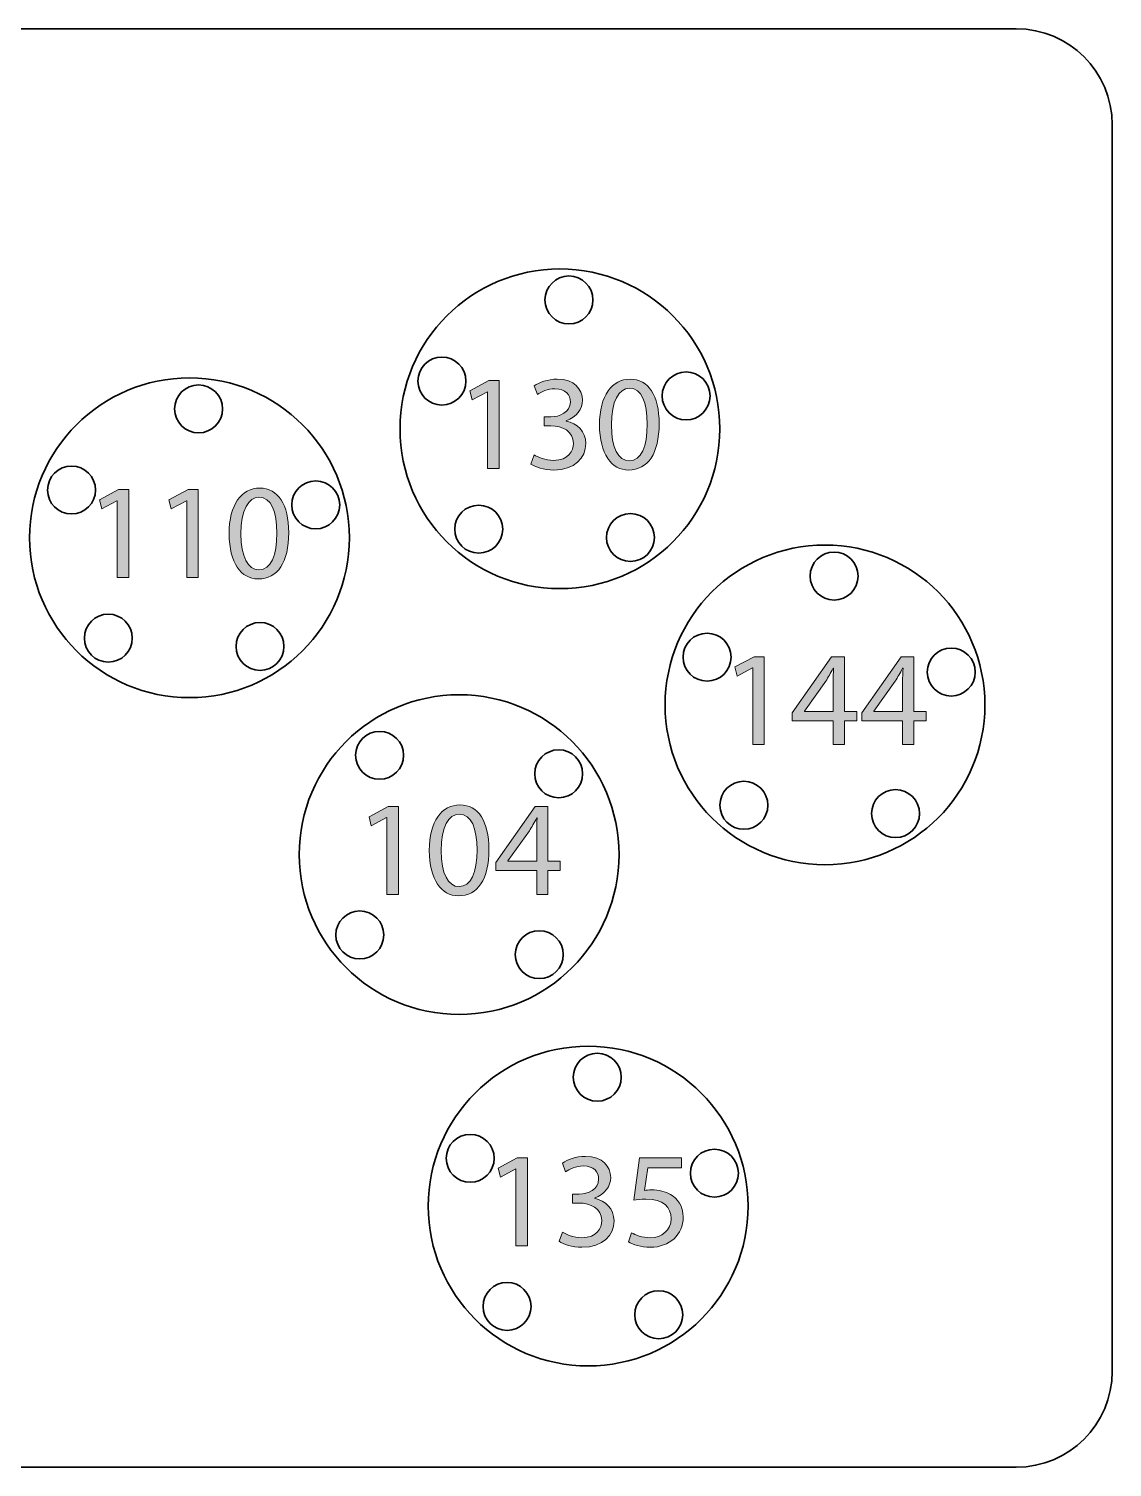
# Model space of a CAD drawing. Header units: millimetres. Extents: x 26 to 136, y -129 to -84.
# Drawn here: x 101.98 to 135.86, y -128.92 to -83.92 of the extents above; entities that cross this region are included whole.
import ezdxf

# ---------------------------------------------------------------- set-up
doc = ezdxf.new("R2010")
doc.units = ezdxf.units.MM
doc.header["$MEASUREMENT"] = 0
doc.layers.add('Layer 1', color=7, linetype='Continuous')

# ---------------------------------------------------------------- blocks, each defined once
blk = doc.blocks.new('block 2')
at = {"layer": 'Layer 1', "color": 250, "lineweight": 35}
for points in [[(112.007, -99.844), (112.007, -102.606), (109.769, -104.844), (107.007, -104.844), (104.246, -104.844), (102.007, -102.606), (102.007, -99.844), (102.007, -97.083), (104.246, -94.844), (107.007, -94.844), (109.769, -94.844), (112.007, -97.083), (112.007, -99.844)], [(106.542, -95.813), (106.542, -95.399), (106.878, -95.063), (107.292, -95.063), (107.706, -95.063), (108.042, -95.399), (108.042, -95.813), (108.042, -96.227), (107.706, -96.563), (107.292, -96.563), (106.878, -96.563), (106.542, -96.227), (106.542, -95.813)], [(102.569, -98.35), (102.569, -97.936), (102.904, -97.6), (103.319, -97.6), (103.733, -97.6), (104.069, -97.936), (104.069, -98.35), (104.069, -98.764), (103.733, -99.1), (103.319, -99.1), (102.904, -99.1), (102.569, -98.764), (102.569, -98.35)], [(110.205, -98.816), (110.205, -98.401), (110.54, -98.066), (110.955, -98.066), (111.369, -98.066), (111.705, -98.401), (111.705, -98.816), (111.705, -99.23), (111.369, -99.566), (110.955, -99.566), (110.54, -99.566), (110.205, -99.23), (110.205, -98.816)], [(103.72, -102.984), (103.72, -102.569), (104.055, -102.234), (104.47, -102.234), (104.884, -102.234), (105.22, -102.569), (105.22, -102.984), (105.22, -103.398), (104.884, -103.734), (104.47, -103.734), (104.055, -103.734), (103.72, -103.398), (103.72, -102.984)], [(108.463, -103.244), (108.463, -102.83), (108.799, -102.494), (109.213, -102.494), (109.628, -102.494), (109.963, -102.83), (109.963, -103.244), (109.963, -103.658), (109.628, -103.994), (109.213, -103.994), (108.799, -103.994), (108.463, -103.658), (108.463, -103.244)]]:
    blk.add_open_spline(points, degree=3, knots=[0, 0, 0, 0, 1, 1, 1, 2, 2, 2, 3, 3, 3, 4, 4, 4, 4], dxfattribs=at)
blk = doc.blocks.new('block 4')
at = {"layer": 'Layer 1', "color": 250, "lineweight": 35}
for points in [[(123.591, -96.436), (123.591, -99.197), (121.352, -101.436), (118.591, -101.436), (115.829, -101.436), (113.591, -99.197), (113.591, -96.436), (113.591, -93.674), (115.829, -91.436), (118.591, -91.436), (121.352, -91.436), (123.591, -93.674), (123.591, -96.436)], [(118.125, -92.405), (118.125, -91.99), (118.461, -91.655), (118.875, -91.655), (119.289, -91.655), (119.625, -91.99), (119.625, -92.405), (119.625, -92.819), (119.289, -93.155), (118.875, -93.155), (118.461, -93.155), (118.125, -92.819), (118.125, -92.405)], [(114.152, -94.942), (114.152, -94.527), (114.488, -94.192), (114.902, -94.192), (115.316, -94.192), (115.652, -94.527), (115.652, -94.942), (115.652, -95.356), (115.316, -95.692), (114.902, -95.692), (114.488, -95.692), (114.152, -95.356), (114.152, -94.942)], [(121.788, -95.407), (121.788, -94.993), (122.124, -94.657), (122.538, -94.657), (122.952, -94.657), (123.288, -94.993), (123.288, -95.407), (123.288, -95.821), (122.952, -96.157), (122.538, -96.157), (122.124, -96.157), (121.788, -95.821), (121.788, -95.407)], [(115.303, -99.575), (115.303, -99.161), (115.639, -98.825), (116.053, -98.825), (116.467, -98.825), (116.803, -99.161), (116.803, -99.575), (116.803, -99.989), (116.467, -100.325), (116.053, -100.325), (115.639, -100.325), (115.303, -99.989), (115.303, -99.575)], [(120.047, -99.836), (120.047, -99.421), (120.383, -99.086), (120.797, -99.086), (121.211, -99.086), (121.547, -99.421), (121.547, -99.836), (121.547, -100.25), (121.211, -100.586), (120.797, -100.586), (120.383, -100.586), (120.047, -100.25), (120.047, -99.836)]]:
    blk.add_open_spline(points, degree=3, knots=[0, 0, 0, 0, 1, 1, 1, 2, 2, 2, 3, 3, 3, 4, 4, 4, 4], dxfattribs=at)
blk = doc.blocks.new('block 5')
at = {"layer": 'Layer 1', "color": 250, "lineweight": 35}
for points in [[(131.881, -105.073), (131.881, -107.835), (129.643, -110.073), (126.881, -110.073), (124.12, -110.073), (121.881, -107.835), (121.881, -105.073), (121.881, -102.312), (124.12, -100.073), (126.881, -100.073), (129.643, -100.073), (131.881, -102.312), (131.881, -105.073)], [(126.416, -101.042), (126.416, -100.628), (126.752, -100.292), (127.166, -100.292), (127.58, -100.292), (127.916, -100.628), (127.916, -101.042), (127.916, -101.456), (127.58, -101.792), (127.166, -101.792), (126.752, -101.792), (126.416, -101.456), (126.416, -101.042)], [(122.443, -103.579), (122.443, -103.165), (122.778, -102.829), (123.193, -102.829), (123.607, -102.829), (123.943, -103.165), (123.943, -103.579), (123.943, -103.993), (123.607, -104.329), (123.193, -104.329), (122.778, -104.329), (122.443, -103.993), (122.443, -103.579)], [(130.079, -104.045), (130.079, -103.63), (130.414, -103.295), (130.829, -103.295), (131.243, -103.295), (131.579, -103.63), (131.579, -104.045), (131.579, -104.459), (131.243, -104.795), (130.829, -104.795), (130.414, -104.795), (130.079, -104.459), (130.079, -104.045)], [(123.594, -108.213), (123.594, -107.798), (123.929, -107.463), (124.344, -107.463), (124.758, -107.463), (125.094, -107.798), (125.094, -108.213), (125.094, -108.627), (124.758, -108.963), (124.344, -108.963), (123.929, -108.963), (123.594, -108.627), (123.594, -108.213)], [(128.337, -108.473), (128.337, -108.059), (128.673, -107.723), (129.087, -107.723), (129.502, -107.723), (129.837, -108.059), (129.837, -108.473), (129.837, -108.887), (129.502, -109.223), (129.087, -109.223), (128.673, -109.223), (128.337, -108.887), (128.337, -108.473)]]:
    blk.add_open_spline(points, degree=3, knots=[0, 0, 0, 0, 1, 1, 1, 2, 2, 2, 3, 3, 3, 4, 4, 4, 4], dxfattribs=at)
blk = doc.blocks.new('block 6')
at = {"layer": 'Layer 1', "color": 250, "lineweight": 35}
for points in [[(120.44, -109.756), (120.44, -112.518), (118.201, -114.756), (115.44, -114.756), (112.678, -114.756), (110.44, -112.518), (110.44, -109.756), (110.44, -106.995), (112.678, -104.756), (115.44, -104.756), (118.201, -104.756), (120.44, -106.995), (120.44, -109.756)], [(112.202, -106.65), (112.202, -106.235), (112.538, -105.9), (112.952, -105.9), (113.366, -105.9), (113.702, -106.235), (113.702, -106.65), (113.702, -107.064), (113.366, -107.4), (112.952, -107.4), (112.538, -107.4), (112.202, -107.064), (112.202, -106.65)], [(117.803, -107.228), (117.803, -106.813), (118.139, -106.478), (118.553, -106.478), (118.967, -106.478), (119.303, -106.813), (119.303, -107.228), (119.303, -107.642), (118.967, -107.978), (118.553, -107.978), (118.139, -107.978), (117.803, -107.642), (117.803, -107.228)], [(111.584, -112.27), (111.584, -111.856), (111.92, -111.52), (112.334, -111.52), (112.748, -111.52), (113.084, -111.856), (113.084, -112.27), (113.084, -112.684), (112.748, -113.02), (112.334, -113.02), (111.92, -113.02), (111.584, -112.684), (111.584, -112.27)], [(117.196, -112.886), (117.196, -112.472), (117.532, -112.136), (117.946, -112.136), (118.36, -112.136), (118.696, -112.472), (118.696, -112.886), (118.696, -113.3), (118.36, -113.636), (117.946, -113.636), (117.532, -113.636), (117.196, -113.3), (117.196, -112.886)]]:
    blk.add_open_spline(points, degree=3, knots=[0, 0, 0, 0, 1, 1, 1, 2, 2, 2, 3, 3, 3, 4, 4, 4, 4], dxfattribs=at)
blk = doc.blocks.new('block 12')
at = {"layer": 'Layer 1'}
h = blk.add_hatch(color=250, dxfattribs=at)
h.dxf.hatch_style = 2
h.paths.add_polyline_path([(113.181, -108.595), (113.172, -108.595), (112.694, -108.854), (112.622, -108.57), (113.223, -108.249), (113.54, -108.249), (113.54, -110.999), (113.181, -110.999)])
h = blk.add_hatch(color=250, dxfattribs=at)
h.dxf.hatch_style = 2
edge = h.paths.add_edge_path()
edge.add_spline(control_points=[(116.372, -109.594), (116.372, -110.529), (116.025, -111.045), (115.416, -111.045), (114.879, -111.045), (114.515, -110.542), (114.506, -109.632), (114.506, -108.71), (114.904, -108.202), (115.463, -108.202), (116.042, -108.202), (116.372, -108.718), (116.372, -109.594)], knot_values=[0, 0, 0, 0, 1, 1, 1, 2, 2, 2, 3, 3, 3, 4, 4, 4, 4], degree=3, periodic=1)
edge = h.paths.add_edge_path()
edge.add_spline(control_points=[(114.879, -109.636), (114.879, -110.351), (115.099, -110.758), (115.437, -110.758), (115.818, -110.758), (116, -110.313), (116, -109.611), (116, -108.934), (115.827, -108.49), (115.441, -108.49), (115.116, -108.49), (114.879, -108.887), (114.879, -109.636)], knot_values=[0, 0, 0, 0, 1, 1, 1, 2, 2, 2, 3, 3, 3, 4, 4, 4, 4], degree=3, periodic=1)
h = blk.add_hatch(color=250, dxfattribs=at)
h.dxf.hatch_style = 2
h.paths.add_polyline_path([(117.867, -110.999), (117.867, -110.25), (116.589, -110.25), (116.589, -110.004), (117.816, -108.249), (118.218, -108.249), (118.218, -109.958), (118.603, -109.958), (118.603, -110.25), (118.218, -110.25), (118.218, -110.999)])
edge = h.paths.add_edge_path()
edge.add_spline(control_points=[(117.867, -109.958), (117.867, -109.958), (117.867, -109.04), (117.867, -109.04), (117.867, -108.896), (117.871, -108.752), (117.879, -108.608), (117.879, -108.608), (117.867, -108.608), (117.867, -108.608), (117.782, -108.769), (117.714, -108.887), (117.638, -109.014), (117.638, -109.014), (116.965, -109.949), (116.965, -109.949), (116.965, -109.949), (116.965, -109.958), (116.965, -109.958), (116.965, -109.958), (117.867, -109.958), (117.867, -109.958)], knot_values=[0, 0, 0, 0, 1, 1, 1, 2, 2, 2, 3, 3, 3, 4, 4, 4, 5, 5, 5, 6, 6, 6, 7, 7, 7, 7], degree=3, periodic=1)
at = {"layer": 'Layer 1', "lineweight": 0}
for points in [[(113.181, -108.595), (113.172, -108.595), (112.694, -108.854), (112.622, -108.57), (113.223, -108.249), (113.54, -108.249), (113.54, -110.999), (113.181, -110.999), (113.181, -108.595)], [(117.867, -110.999), (117.867, -110.25), (116.589, -110.25), (116.589, -110.004), (117.816, -108.249), (118.218, -108.249), (118.218, -109.958), (118.603, -109.958), (118.603, -110.25), (118.218, -110.25), (118.218, -110.999), (117.867, -110.999)]]:
    blk.add_lwpolyline(points, dxfattribs=at)
for points, knots in [([(116.372, -109.594), (116.372, -110.529), (116.025, -111.045), (115.416, -111.045), (114.879, -111.045), (114.515, -110.542), (114.506, -109.632), (114.506, -108.71), (114.904, -108.202), (115.463, -108.202), (116.042, -108.202), (116.372, -108.718), (116.372, -109.594)], [0, 0, 0, 0, 1, 1, 1, 2, 2, 2, 3, 3, 3, 4, 4, 4, 4]), ([(114.879, -109.636), (114.879, -110.351), (115.099, -110.758), (115.437, -110.758), (115.818, -110.758), (116, -110.313), (116, -109.611), (116, -108.934), (115.827, -108.49), (115.441, -108.49), (115.116, -108.49), (114.879, -108.887), (114.879, -109.636)], [0, 0, 0, 0, 1, 1, 1, 2, 2, 2, 3, 3, 3, 4, 4, 4, 4]), ([(117.867, -109.958), (117.867, -109.958), (117.867, -109.04), (117.867, -109.04), (117.867, -108.896), (117.871, -108.752), (117.879, -108.608), (117.879, -108.608), (117.867, -108.608), (117.867, -108.608), (117.782, -108.769), (117.714, -108.887), (117.638, -109.014), (117.638, -109.014), (116.965, -109.949), (116.965, -109.949), (116.965, -109.949), (116.965, -109.958), (116.965, -109.958), (116.965, -109.958), (117.867, -109.958), (117.867, -109.958)], [0, 0, 0, 0, 1, 1, 1, 2, 2, 2, 3, 3, 3, 4, 4, 4, 5, 5, 5, 6, 6, 6, 7, 7, 7, 7])]:
    blk.add_open_spline(points, degree=3, knots=knots, dxfattribs=at)
blk = doc.blocks.new('block 17')
at = {"layer": 'Layer 1'}
h = blk.add_hatch(color=250, dxfattribs=at)
h.dxf.hatch_style = 2
h.paths.add_polyline_path([(104.748, -98.684), (104.74, -98.684), (104.262, -98.942), (104.19, -98.658), (104.791, -98.336), (105.108, -98.336), (105.108, -101.087), (104.748, -101.087)])
h = blk.add_hatch(color=250, dxfattribs=at)
h.dxf.hatch_style = 2
h.paths.add_polyline_path([(106.92, -98.684), (106.911, -98.684), (106.433, -98.942), (106.361, -98.658), (106.962, -98.336), (107.28, -98.336), (107.28, -101.087), (106.92, -101.087)])
h = blk.add_hatch(color=250, dxfattribs=at)
h.dxf.hatch_style = 2
edge = h.paths.add_edge_path()
edge.add_spline(control_points=[(110.111, -99.682), (110.111, -100.617), (109.764, -101.133), (109.155, -101.133), (108.618, -101.133), (108.254, -100.63), (108.245, -99.72), (108.245, -98.798), (108.643, -98.29), (109.202, -98.29), (109.781, -98.29), (110.111, -98.806), (110.111, -99.682)], knot_values=[0, 0, 0, 0, 1, 1, 1, 2, 2, 2, 3, 3, 3, 4, 4, 4, 4], degree=3, periodic=1)
edge = h.paths.add_edge_path()
edge.add_spline(control_points=[(108.618, -99.724), (108.618, -100.439), (108.838, -100.846), (109.176, -100.846), (109.557, -100.846), (109.739, -100.401), (109.739, -99.699), (109.739, -99.022), (109.565, -98.578), (109.181, -98.578), (108.855, -98.578), (108.618, -98.975), (108.618, -99.724)], knot_values=[0, 0, 0, 0, 1, 1, 1, 2, 2, 2, 3, 3, 3, 4, 4, 4, 4], degree=3, periodic=1)
at = {"layer": 'Layer 1', "lineweight": 0}
for points in [[(104.748, -98.684), (104.74, -98.684), (104.262, -98.942), (104.19, -98.658), (104.791, -98.336), (105.108, -98.336), (105.108, -101.087), (104.748, -101.087), (104.748, -98.684)], [(106.92, -98.684), (106.911, -98.684), (106.433, -98.942), (106.361, -98.658), (106.962, -98.336), (107.28, -98.336), (107.28, -101.087), (106.92, -101.087), (106.92, -98.684)]]:
    blk.add_lwpolyline(points, dxfattribs=at)
for points in [[(110.111, -99.682), (110.111, -100.617), (109.764, -101.133), (109.155, -101.133), (108.618, -101.133), (108.254, -100.63), (108.245, -99.72), (108.245, -98.798), (108.643, -98.29), (109.202, -98.29), (109.781, -98.29), (110.111, -98.806), (110.111, -99.682)], [(108.618, -99.724), (108.618, -100.439), (108.838, -100.846), (109.176, -100.846), (109.557, -100.846), (109.739, -100.401), (109.739, -99.699), (109.739, -99.022), (109.565, -98.578), (109.181, -98.578), (108.855, -98.578), (108.618, -98.975), (108.618, -99.724)]]:
    blk.add_open_spline(points, degree=3, knots=[0, 0, 0, 0, 1, 1, 1, 2, 2, 2, 3, 3, 3, 4, 4, 4, 4], dxfattribs=at)
blk = doc.blocks.new('block 18')
at = {"layer": 'Layer 1'}
h = blk.add_hatch(color=250, dxfattribs=at)
h.dxf.hatch_style = 2
h.paths.add_polyline_path([(116.332, -95.275), (116.323, -95.275), (115.845, -95.533), (115.773, -95.25), (116.374, -94.928), (116.692, -94.928), (116.692, -97.678), (116.332, -97.678)])
h = blk.add_hatch(color=250, dxfattribs=at)
h.dxf.hatch_style = 2
edge = h.paths.add_edge_path()
edge.add_spline(control_points=[(117.784, -97.251), (117.89, -97.319), (118.135, -97.424), (118.393, -97.424), (118.871, -97.424), (119.019, -97.12), (119.015, -96.891), (119.011, -96.506), (118.664, -96.341), (118.305, -96.341), (118.305, -96.341), (118.097, -96.341), (118.097, -96.341), (118.097, -96.341), (118.097, -96.062), (118.097, -96.062), (118.097, -96.062), (118.305, -96.062), (118.305, -96.062), (118.575, -96.062), (118.918, -95.922), (118.918, -95.597), (118.918, -95.377), (118.778, -95.182), (118.436, -95.182), (118.216, -95.182), (118.004, -95.279), (117.886, -95.364), (117.886, -95.364), (117.789, -95.093), (117.789, -95.093), (117.932, -94.987), (118.212, -94.882), (118.507, -94.882), (119.049, -94.882), (119.294, -95.203), (119.294, -95.537), (119.294, -95.821), (119.125, -96.062), (118.787, -96.185), (118.787, -96.185), (118.787, -96.193), (118.787, -96.193), (119.125, -96.261), (119.4, -96.515), (119.4, -96.9), (119.4, -97.34), (119.058, -97.725), (118.398, -97.725), (118.089, -97.725), (117.818, -97.627), (117.683, -97.539), (117.683, -97.539), (117.784, -97.251), (117.784, -97.251)], knot_values=[0, 0, 0, 0, 1, 1, 1, 2, 2, 2, 3, 3, 3, 4, 4, 4, 5, 5, 5, 6, 6, 6, 7, 7, 7, 8, 8, 8, 9, 9, 9, 10, 10, 10, 11, 11, 11, 12, 12, 12, 13, 13, 13, 14, 14, 14, 15, 15, 15, 16, 16, 16, 17, 17, 17, 18, 18, 18, 18], degree=3, periodic=1)
h = blk.add_hatch(color=250, dxfattribs=at)
h.dxf.hatch_style = 2
edge = h.paths.add_edge_path()
edge.add_spline(control_points=[(121.695, -96.274), (121.695, -97.209), (121.348, -97.725), (120.739, -97.725), (120.201, -97.725), (119.837, -97.221), (119.829, -96.312), (119.829, -95.389), (120.227, -94.882), (120.785, -94.882), (121.365, -94.882), (121.695, -95.398), (121.695, -96.274)], knot_values=[0, 0, 0, 0, 1, 1, 1, 2, 2, 2, 3, 3, 3, 4, 4, 4, 4], degree=3, periodic=1)
edge = h.paths.add_edge_path()
edge.add_spline(control_points=[(120.201, -96.316), (120.201, -97.031), (120.421, -97.437), (120.76, -97.437), (121.14, -97.437), (121.322, -96.993), (121.322, -96.29), (121.322, -95.613), (121.149, -95.169), (120.764, -95.169), (120.438, -95.169), (120.201, -95.567), (120.201, -96.316)], knot_values=[0, 0, 0, 0, 1, 1, 1, 2, 2, 2, 3, 3, 3, 4, 4, 4, 4], degree=3, periodic=1)
at = {"layer": 'Layer 1', "lineweight": 0}
blk.add_lwpolyline([(116.332, -95.275), (116.323, -95.275), (115.845, -95.533), (115.773, -95.25), (116.374, -94.928), (116.692, -94.928), (116.692, -97.678), (116.332, -97.678), (116.332, -95.275)], dxfattribs=at)
for points, knots in [([(117.784, -97.251), (117.89, -97.319), (118.135, -97.424), (118.393, -97.424), (118.871, -97.424), (119.019, -97.12), (119.015, -96.891), (119.011, -96.506), (118.664, -96.341), (118.305, -96.341), (118.305, -96.341), (118.097, -96.341), (118.097, -96.341), (118.097, -96.341), (118.097, -96.062), (118.097, -96.062), (118.097, -96.062), (118.305, -96.062), (118.305, -96.062), (118.575, -96.062), (118.918, -95.922), (118.918, -95.597), (118.918, -95.377), (118.778, -95.182), (118.436, -95.182), (118.216, -95.182), (118.004, -95.279), (117.886, -95.364), (117.886, -95.364), (117.789, -95.093), (117.789, -95.093), (117.932, -94.987), (118.212, -94.882), (118.507, -94.882), (119.049, -94.882), (119.294, -95.203), (119.294, -95.537), (119.294, -95.821), (119.125, -96.062), (118.787, -96.185), (118.787, -96.185), (118.787, -96.193), (118.787, -96.193), (119.125, -96.261), (119.4, -96.515), (119.4, -96.9), (119.4, -97.34), (119.058, -97.725), (118.398, -97.725), (118.089, -97.725), (117.818, -97.627), (117.683, -97.539), (117.683, -97.539), (117.784, -97.251), (117.784, -97.251)], [0, 0, 0, 0, 1, 1, 1, 2, 2, 2, 3, 3, 3, 4, 4, 4, 5, 5, 5, 6, 6, 6, 7, 7, 7, 8, 8, 8, 9, 9, 9, 10, 10, 10, 11, 11, 11, 12, 12, 12, 13, 13, 13, 14, 14, 14, 15, 15, 15, 16, 16, 16, 17, 17, 17, 18, 18, 18, 18]), ([(121.695, -96.274), (121.695, -97.209), (121.348, -97.725), (120.739, -97.725), (120.201, -97.725), (119.837, -97.221), (119.829, -96.312), (119.829, -95.389), (120.227, -94.882), (120.785, -94.882), (121.365, -94.882), (121.695, -95.398), (121.695, -96.274)], [0, 0, 0, 0, 1, 1, 1, 2, 2, 2, 3, 3, 3, 4, 4, 4, 4]), ([(120.201, -96.316), (120.201, -97.031), (120.421, -97.437), (120.76, -97.437), (121.14, -97.437), (121.322, -96.993), (121.322, -96.29), (121.322, -95.613), (121.149, -95.169), (120.764, -95.169), (120.438, -95.169), (120.201, -95.567), (120.201, -96.316)], [0, 0, 0, 0, 1, 1, 1, 2, 2, 2, 3, 3, 3, 4, 4, 4, 4])]:
    blk.add_open_spline(points, degree=3, knots=knots, dxfattribs=at)
blk = doc.blocks.new('block 19')
at = {"layer": 'Layer 1'}
h = blk.add_hatch(color=250, dxfattribs=at)
h.dxf.hatch_style = 2
h.paths.add_polyline_path([(124.623, -103.912), (124.614, -103.912), (124.136, -104.171), (124.064, -103.887), (124.665, -103.565), (124.982, -103.565), (124.982, -106.316), (124.623, -106.316)])
h = blk.add_hatch(color=250, dxfattribs=at)
h.dxf.hatch_style = 2
h.paths.add_polyline_path([(127.137, -106.316), (127.137, -105.567), (125.859, -105.567), (125.859, -105.321), (127.086, -103.565), (127.488, -103.565), (127.488, -105.275), (127.873, -105.275), (127.873, -105.567), (127.488, -105.567), (127.488, -106.316)])
edge = h.paths.add_edge_path()
edge.add_spline(control_points=[(127.137, -105.275), (127.137, -105.275), (127.137, -104.357), (127.137, -104.357), (127.137, -104.213), (127.141, -104.069), (127.15, -103.925), (127.15, -103.925), (127.137, -103.925), (127.137, -103.925), (127.052, -104.086), (126.984, -104.204), (126.908, -104.331), (126.908, -104.331), (126.236, -105.266), (126.236, -105.266), (126.236, -105.266), (126.236, -105.275), (126.236, -105.275), (126.236, -105.275), (127.137, -105.275), (127.137, -105.275)], knot_values=[0, 0, 0, 0, 1, 1, 1, 2, 2, 2, 3, 3, 3, 4, 4, 4, 5, 5, 5, 6, 6, 6, 7, 7, 7, 7], degree=3, periodic=1)
h = blk.add_hatch(color=250, dxfattribs=at)
h.dxf.hatch_style = 2
h.paths.add_polyline_path([(129.308, -106.316), (129.308, -105.567), (128.03, -105.567), (128.03, -105.321), (129.258, -103.565), (129.66, -103.565), (129.66, -105.275), (130.044, -105.275), (130.044, -105.567), (129.66, -105.567), (129.66, -106.316)])
edge = h.paths.add_edge_path()
edge.add_spline(control_points=[(129.308, -105.275), (129.308, -105.275), (129.308, -104.357), (129.308, -104.357), (129.308, -104.213), (129.313, -104.069), (129.321, -103.925), (129.321, -103.925), (129.308, -103.925), (129.308, -103.925), (129.224, -104.086), (129.156, -104.204), (129.08, -104.331), (129.08, -104.331), (128.407, -105.266), (128.407, -105.266), (128.407, -105.266), (128.407, -105.275), (128.407, -105.275), (128.407, -105.275), (129.308, -105.275), (129.308, -105.275)], knot_values=[0, 0, 0, 0, 1, 1, 1, 2, 2, 2, 3, 3, 3, 4, 4, 4, 5, 5, 5, 6, 6, 6, 7, 7, 7, 7], degree=3, periodic=1)
at = {"layer": 'Layer 1', "lineweight": 0}
for points in [[(124.623, -103.912), (124.614, -103.912), (124.136, -104.171), (124.064, -103.887), (124.665, -103.565), (124.982, -103.565), (124.982, -106.316), (124.623, -106.316), (124.623, -103.912)], [(127.137, -106.316), (127.137, -105.567), (125.859, -105.567), (125.859, -105.321), (127.086, -103.565), (127.488, -103.565), (127.488, -105.275), (127.873, -105.275), (127.873, -105.567), (127.488, -105.567), (127.488, -106.316), (127.137, -106.316)], [(129.308, -106.316), (129.308, -105.567), (128.03, -105.567), (128.03, -105.321), (129.258, -103.565), (129.66, -103.565), (129.66, -105.275), (130.044, -105.275), (130.044, -105.567), (129.66, -105.567), (129.66, -106.316), (129.308, -106.316)]]:
    blk.add_lwpolyline(points, dxfattribs=at)
for points in [[(127.137, -105.275), (127.137, -105.275), (127.137, -104.357), (127.137, -104.357), (127.137, -104.213), (127.141, -104.069), (127.15, -103.925), (127.15, -103.925), (127.137, -103.925), (127.137, -103.925), (127.052, -104.086), (126.984, -104.204), (126.908, -104.331), (126.908, -104.331), (126.236, -105.266), (126.236, -105.266), (126.236, -105.266), (126.236, -105.275), (126.236, -105.275), (126.236, -105.275), (127.137, -105.275), (127.137, -105.275)], [(129.308, -105.275), (129.308, -105.275), (129.308, -104.357), (129.308, -104.357), (129.308, -104.213), (129.313, -104.069), (129.321, -103.925), (129.321, -103.925), (129.308, -103.925), (129.308, -103.925), (129.224, -104.086), (129.156, -104.204), (129.08, -104.331), (129.08, -104.331), (128.407, -105.266), (128.407, -105.266), (128.407, -105.266), (128.407, -105.275), (128.407, -105.275), (128.407, -105.275), (129.308, -105.275), (129.308, -105.275)]]:
    blk.add_open_spline(points, degree=3, knots=[0, 0, 0, 0, 1, 1, 1, 2, 2, 2, 3, 3, 3, 4, 4, 4, 5, 5, 5, 6, 6, 6, 7, 7, 7, 7], dxfattribs=at)
blk = doc.blocks.new('block 21')
at = {"layer": 'Layer 1', "color": 250, "lineweight": 35}
for points in [[(124.475, -120.751), (124.475, -123.512), (122.237, -125.751), (119.475, -125.751), (116.714, -125.751), (114.475, -123.512), (114.475, -120.751), (114.475, -117.989), (116.714, -115.751), (119.475, -115.751), (122.237, -115.751), (124.475, -117.989), (124.475, -120.751)], [(119.01, -116.72), (119.01, -116.306), (119.346, -115.97), (119.76, -115.97), (120.174, -115.97), (120.51, -116.306), (120.51, -116.72), (120.51, -117.134), (120.174, -117.47), (119.76, -117.47), (119.346, -117.47), (119.01, -117.134), (119.01, -116.72)], [(115.037, -119.257), (115.037, -118.843), (115.372, -118.507), (115.787, -118.507), (116.201, -118.507), (116.537, -118.843), (116.537, -119.257), (116.537, -119.671), (116.201, -120.007), (115.787, -120.007), (115.372, -120.007), (115.037, -119.671), (115.037, -119.257)], [(122.673, -119.722), (122.673, -119.308), (123.008, -118.972), (123.423, -118.972), (123.837, -118.972), (124.173, -119.308), (124.173, -119.722), (124.173, -120.136), (123.837, -120.472), (123.423, -120.472), (123.008, -120.472), (122.673, -120.136), (122.673, -119.722)], [(116.188, -123.89), (116.188, -123.476), (116.523, -123.14), (116.938, -123.14), (117.352, -123.14), (117.688, -123.476), (117.688, -123.89), (117.688, -124.304), (117.352, -124.64), (116.938, -124.64), (116.523, -124.64), (116.188, -124.304), (116.188, -123.89)], [(120.931, -124.151), (120.931, -123.736), (121.267, -123.401), (121.681, -123.401), (122.096, -123.401), (122.431, -123.736), (122.431, -124.151), (122.431, -124.565), (122.096, -124.901), (121.681, -124.901), (121.267, -124.901), (120.931, -124.565), (120.931, -124.151)]]:
    blk.add_open_spline(points, degree=3, knots=[0, 0, 0, 0, 1, 1, 1, 2, 2, 2, 3, 3, 3, 4, 4, 4, 4], dxfattribs=at)
blk = doc.blocks.new('block 22')
at = {"layer": 'Layer 1'}
h = blk.add_hatch(color=250, dxfattribs=at)
h.dxf.hatch_style = 2
h.paths.add_polyline_path([(117.216, -119.59), (117.208, -119.59), (116.73, -119.848), (116.658, -119.565), (117.259, -119.243), (117.576, -119.243), (117.576, -121.993), (117.216, -121.993)])
h = blk.add_hatch(color=250, dxfattribs=at)
h.dxf.hatch_style = 2
edge = h.paths.add_edge_path()
edge.add_spline(control_points=[(118.669, -121.566), (118.774, -121.634), (119.02, -121.74), (119.278, -121.74), (119.756, -121.74), (119.904, -121.435), (119.9, -121.206), (119.896, -120.821), (119.549, -120.656), (119.189, -120.656), (119.189, -120.656), (118.982, -120.656), (118.982, -120.656), (118.982, -120.656), (118.982, -120.377), (118.982, -120.377), (118.982, -120.377), (119.189, -120.377), (119.189, -120.377), (119.46, -120.377), (119.803, -120.238), (119.803, -119.912), (119.803, -119.692), (119.663, -119.497), (119.32, -119.497), (119.1, -119.497), (118.889, -119.594), (118.77, -119.679), (118.77, -119.679), (118.673, -119.408), (118.673, -119.408), (118.817, -119.302), (119.096, -119.197), (119.392, -119.197), (119.934, -119.197), (120.179, -119.518), (120.179, -119.852), (120.179, -120.136), (120.01, -120.377), (119.671, -120.5), (119.671, -120.5), (119.671, -120.508), (119.671, -120.508), (120.01, -120.576), (120.285, -120.83), (120.285, -121.215), (120.285, -121.655), (119.942, -122.04), (119.282, -122.04), (118.973, -122.04), (118.702, -121.943), (118.567, -121.854), (118.567, -121.854), (118.669, -121.566), (118.669, -121.566)], knot_values=[0, 0, 0, 0, 1, 1, 1, 2, 2, 2, 3, 3, 3, 4, 4, 4, 5, 5, 5, 6, 6, 6, 7, 7, 7, 8, 8, 8, 9, 9, 9, 10, 10, 10, 11, 11, 11, 12, 12, 12, 13, 13, 13, 14, 14, 14, 15, 15, 15, 16, 16, 16, 17, 17, 17, 18, 18, 18, 18], degree=3, periodic=1)
h = blk.add_hatch(color=250, dxfattribs=at)
h.dxf.hatch_style = 2
edge = h.paths.add_edge_path()
edge.add_spline(control_points=[(122.393, -119.556), (122.393, -119.556), (121.344, -119.556), (121.344, -119.556), (121.344, -119.556), (121.238, -120.263), (121.238, -120.263), (121.301, -120.255), (121.361, -120.246), (121.462, -120.246), (121.674, -120.246), (121.885, -120.293), (122.055, -120.394), (122.27, -120.517), (122.448, -120.754), (122.448, -121.101), (122.448, -121.638), (122.021, -122.04), (121.424, -122.04), (121.124, -122.04), (120.87, -121.955), (120.739, -121.871), (120.739, -121.871), (120.832, -121.587), (120.832, -121.587), (120.946, -121.655), (121.17, -121.74), (121.42, -121.74), (121.771, -121.74), (122.071, -121.511), (122.071, -121.143), (122.067, -120.788), (121.83, -120.534), (121.28, -120.534), (121.124, -120.534), (121.001, -120.551), (120.899, -120.563), (120.899, -120.563), (121.077, -119.243), (121.077, -119.243), (121.077, -119.243), (122.393, -119.243), (122.393, -119.243), (122.393, -119.243), (122.393, -119.556), (122.393, -119.556)], knot_values=[0, 0, 0, 0, 1, 1, 1, 2, 2, 2, 3, 3, 3, 4, 4, 4, 5, 5, 5, 6, 6, 6, 7, 7, 7, 8, 8, 8, 9, 9, 9, 10, 10, 10, 11, 11, 11, 12, 12, 12, 13, 13, 13, 14, 14, 14, 15, 15, 15, 15], degree=3, periodic=1)
at = {"layer": 'Layer 1', "lineweight": 0}
blk.add_lwpolyline([(117.216, -119.59), (117.208, -119.59), (116.73, -119.848), (116.658, -119.565), (117.259, -119.243), (117.576, -119.243), (117.576, -121.993), (117.216, -121.993), (117.216, -119.59)], dxfattribs=at)
for points, knots in [([(118.669, -121.566), (118.774, -121.634), (119.02, -121.74), (119.278, -121.74), (119.756, -121.74), (119.904, -121.435), (119.9, -121.206), (119.896, -120.821), (119.549, -120.656), (119.189, -120.656), (119.189, -120.656), (118.982, -120.656), (118.982, -120.656), (118.982, -120.656), (118.982, -120.377), (118.982, -120.377), (118.982, -120.377), (119.189, -120.377), (119.189, -120.377), (119.46, -120.377), (119.803, -120.238), (119.803, -119.912), (119.803, -119.692), (119.663, -119.497), (119.32, -119.497), (119.1, -119.497), (118.889, -119.594), (118.77, -119.679), (118.77, -119.679), (118.673, -119.408), (118.673, -119.408), (118.817, -119.302), (119.096, -119.197), (119.392, -119.197), (119.934, -119.197), (120.179, -119.518), (120.179, -119.852), (120.179, -120.136), (120.01, -120.377), (119.671, -120.5), (119.671, -120.5), (119.671, -120.508), (119.671, -120.508), (120.01, -120.576), (120.285, -120.83), (120.285, -121.215), (120.285, -121.655), (119.942, -122.04), (119.282, -122.04), (118.973, -122.04), (118.702, -121.943), (118.567, -121.854), (118.567, -121.854), (118.669, -121.566), (118.669, -121.566)], [0, 0, 0, 0, 1, 1, 1, 2, 2, 2, 3, 3, 3, 4, 4, 4, 5, 5, 5, 6, 6, 6, 7, 7, 7, 8, 8, 8, 9, 9, 9, 10, 10, 10, 11, 11, 11, 12, 12, 12, 13, 13, 13, 14, 14, 14, 15, 15, 15, 16, 16, 16, 17, 17, 17, 18, 18, 18, 18]), ([(122.393, -119.556), (122.393, -119.556), (121.344, -119.556), (121.344, -119.556), (121.344, -119.556), (121.238, -120.263), (121.238, -120.263), (121.301, -120.255), (121.361, -120.246), (121.462, -120.246), (121.674, -120.246), (121.885, -120.293), (122.055, -120.394), (122.27, -120.517), (122.448, -120.754), (122.448, -121.101), (122.448, -121.638), (122.021, -122.04), (121.424, -122.04), (121.124, -122.04), (120.87, -121.955), (120.739, -121.871), (120.739, -121.871), (120.832, -121.587), (120.832, -121.587), (120.946, -121.655), (121.17, -121.74), (121.42, -121.74), (121.771, -121.74), (122.071, -121.511), (122.071, -121.143), (122.067, -120.788), (121.83, -120.534), (121.28, -120.534), (121.124, -120.534), (121.001, -120.551), (120.899, -120.563), (120.899, -120.563), (121.077, -119.243), (121.077, -119.243), (121.077, -119.243), (122.393, -119.243), (122.393, -119.243), (122.393, -119.243), (122.393, -119.556), (122.393, -119.556)], [0, 0, 0, 0, 1, 1, 1, 2, 2, 2, 3, 3, 3, 4, 4, 4, 5, 5, 5, 6, 6, 6, 7, 7, 7, 8, 8, 8, 9, 9, 9, 10, 10, 10, 11, 11, 11, 12, 12, 12, 13, 13, 13, 14, 14, 14, 15, 15, 15, 15])]:
    blk.add_open_spline(points, degree=3, knots=knots, dxfattribs=at)

msp = doc.modelspace()

# ---------------------------------------------------------------- linework, layer by layer
at = {"layer": 'Layer 1', "color": 250, "lineweight": 35}
msp.add_open_spline([(132.863, -128.921), (132.863, -128.921), (28.863, -128.921), (28.863, -128.921), (27.206, -128.921), (25.863, -127.578), (25.863, -125.921), (25.863, -125.921), (25.863, -86.921), (25.863, -86.921), (25.863, -85.264), (27.206, -83.921), (28.863, -83.921), (28.863, -83.921), (132.863, -83.921), (132.863, -83.921), (134.52, -83.921), (135.863, -85.264), (135.863, -86.921), (135.863, -86.921), (135.863, -125.921), (135.863, -125.921), (135.863, -127.578), (134.52, -128.921), (132.863, -128.921)], degree=3, knots=[0, 0, 0, 0, 1, 1, 1, 2, 2, 2, 3, 3, 3, 4, 4, 4, 5, 5, 5, 6, 6, 6, 7, 7, 7, 8, 8, 8, 8], dxfattribs=at)

# ---------------------------------------------------------------- block references
at = {"layer": 'Layer 1'}
for name in ['block 4', 'block 2', 'block 18', 'block 17', 'block 5', 'block 19', 'block 6', 'block 12', 'block 21', 'block 22']:
    msp.add_blockref(name, (0, 0), dxfattribs=at)

doc.saveas('drawing.dxf')
